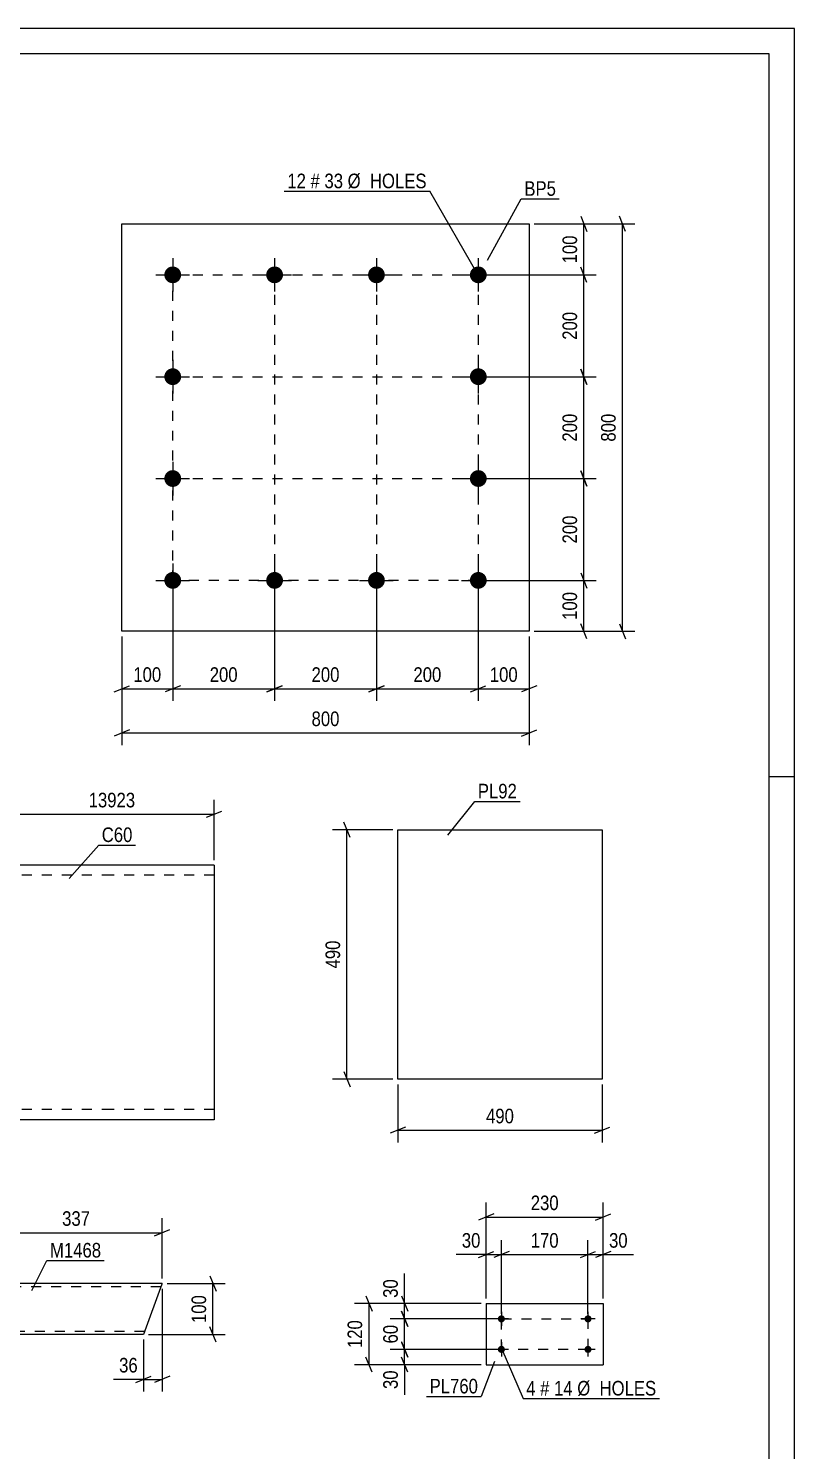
# Model space of a CAD drawing. Header units: millimetres. Extents: x 0 to 2086, y 0 to 594.
# Drawn here: x 690.6 to 841, y 314.7 to 594 of the extents above; entities that cross this region are included whole.
import ezdxf

# ---------------------------------------------------------------- set-up
doc = ezdxf.new("R2010")
doc.units = ezdxf.units.MM
doc.linetypes.add('DXK_LINE_DOT2', pattern=[3.9198, 1.9599, -1.9599])
doc.styles.add('Arial Narrow', font='ARIALN.TTF', dxfattribs={"height": 0.2})

# ---------------------------------------------------------------- blocks, each defined once
blk = doc.blocks.new('Unknown-284858482-1134')
at = {"color": 5, "linetype": 'Continuous'}
for p, q in [((841, 594), (0, 594)), ((841, 0), (841, 594)), ((836, 589), (5, 589)), ((836, 5), (836, 589)), ((841, 447), (836, 447))]:
    blk.add_line(p, q, dxfattribs=at)
blk = doc.blocks.new('Part-284858482-12682 - 12681')
at = {"color": 2, "linetype": 'Continuous'}
for p, q in [((708.9, 475.61), (708.9, 555.61)), ((708.9, 555.61), (788.9, 555.61)), ((788.9, 555.61), (788.9, 475.61)), ((788.9, 475.61), (708.9, 475.61))]:
    blk.add_line(p, q, dxfattribs=at)
blk = doc.blocks.new('Bolt-284858482-12683 - 12681')
at = {"linetype": 'Continuous'}
for points in [[(718.9, 547.26, -1), (718.9, 543.96, -1)], [(738.9, 547.26, -1), (738.9, 543.96, -1)], [(758.9, 547.26, -1), (758.9, 543.96, -1)], [(778.9, 547.26, -1), (778.9, 543.96, -1)], [(718.9, 527.26, -1), (718.9, 523.96, -1)], [(778.9, 527.26, -1), (778.9, 523.96, -1)], [(718.9, 507.26, -1), (718.9, 503.96, -1)], [(778.9, 507.26, -1), (778.9, 503.96, -1)], [(718.9, 487.26, -1), (718.9, 483.96, -1)], [(738.9, 487.26, -1), (738.9, 483.96, -1)], [(758.9, 487.26, -1), (758.9, 483.96, -1)], [(778.9, 487.26, -1), (778.9, 483.96, -1)]]:
    blk.add_hatch(color=1, dxfattribs=at).paths.add_polyline_path(points)
at = {"color": 1, "linetype": 'Continuous'}
for p, q in [((718.9, 548.91), (718.9, 542.31)), ((738.9, 548.91), (738.9, 542.31)), ((758.9, 548.91), (758.9, 542.31)), ((778.9, 548.91), (778.9, 542.31)), ((715.6, 545.61), (722.2, 545.61)), ((735.6, 545.61), (742.2, 545.61)), ((755.6, 545.61), (762.2, 545.61)), ((775.6, 545.61), (782.2, 545.61)), ((718.9, 528.91), (718.9, 522.31)), ((778.9, 528.91), (778.9, 522.31)), ((715.6, 525.61), (722.2, 525.61)), ((775.6, 525.61), (782.2, 525.61)), ((718.9, 508.91), (718.9, 502.31)), ((778.9, 508.91), (778.9, 502.31)), ((715.6, 505.61), (722.2, 505.61)), ((775.6, 505.61), (782.2, 505.61)), ((718.9, 488.91), (718.9, 482.31)), ((738.9, 488.91), (738.9, 482.31)), ((758.9, 488.91), (758.9, 482.31)), ((778.9, 488.91), (778.9, 482.31)), ((715.6, 485.61), (722.2, 485.61)), ((735.6, 485.61), (742.2, 485.61)), ((755.6, 485.61), (762.2, 485.61)), ((775.6, 485.61), (782.2, 485.61))]:
    blk.add_line(p, q, dxfattribs=at)
blk = doc.blocks.new('Part-284858482-12770 - 12769')
at = {"color": 2, "linetype": 'Continuous'}
for p, q in [((763.11, 387.64), (763.11, 436.64)), ((763.11, 436.64), (783.11, 436.64)), ((783.21, 436.64), (803.21, 436.64)), ((803.21, 436.64), (803.21, 387.64)), ((783.11, 387.64), (763.11, 387.64)), ((803.21, 387.64), (783.21, 387.64))]:
    blk.add_line(p, q, dxfattribs=at)
blk = doc.blocks.new('Part-284858482-12807 - 12806')
at = {"color": 2, "linetype": 'Continuous'}
for p, q in [((716.8, 347.51), (683.05, 347.51)), ((683.05, 347.51), (683.05, 337.6)), ((716.76, 347.42), (713.15, 337.51)), ((716.8, 347.51), (716.76, 347.42)), ((683.05, 337.51), (683.05, 337.6)), ((713.15, 337.51), (683.05, 337.51))]:
    blk.add_line(p, q, dxfattribs=at)
at = {"color": 7, "linetype": 'DXK_LINE_DOT2'}
for p, q in [((716.58, 346.91), (683.05, 346.91)), ((683.05, 338.11), (683.05, 338.16)), ((713.37, 338.11), (683.05, 338.11)), ((713.37, 338.11), (713.39, 338.16))]:
    blk.add_line(p, q, dxfattribs=at)
blk = doc.blocks.new('Part-284858482-12815 - 12814')
at = {"color": 2, "linetype": 'Continuous'}
for p, q in [((780.44, 343.59), (780.44, 331.59)), ((780.44, 343.59), (803.44, 343.59)), ((803.44, 343.59), (803.44, 331.59)), ((780.44, 331.59), (803.44, 331.59))]:
    blk.add_line(p, q, dxfattribs=at)
blk = doc.blocks.new('Bolt-284858482-12816 - 12814')
at = {"linetype": 'Continuous'}
for points in [[(783.44, 339.89, -1), (783.44, 341.29, -1)], [(800.44, 339.89, -1), (800.44, 341.29, -1)], [(783.44, 333.89, -1), (783.44, 335.29, -1)], [(800.44, 333.89, -1), (800.44, 335.29, -1)]]:
    blk.add_hatch(color=1, dxfattribs=at).paths.add_polyline_path(points)
at = {"color": 1, "linetype": 'Continuous'}
for p, q in [((783.44, 341.99), (783.44, 339.19)), ((800.44, 341.99), (800.44, 339.19)), ((784.84, 340.59), (782.04, 340.59)), ((801.84, 340.59), (799.04, 340.59)), ((783.44, 335.99), (783.44, 333.19)), ((800.44, 335.99), (800.44, 333.19)), ((784.84, 334.59), (782.04, 334.59)), ((801.84, 334.59), (799.04, 334.59))]:
    blk.add_line(p, q, dxfattribs=at)
blk = doc.blocks.new('Part-284858482-12867 - 12866')
at = {"color": 2, "linetype": 'Continuous'}
for p, q in [((706.91, 429.69), (686.91, 429.69)), ((686.91, 383.69), (686.91, 429.69)), ((727.01, 429.69), (707.01, 429.69)), ((727.01, 429.69), (727.01, 379.69)), ((686.91, 383.69), (686.91, 379.69)), ((706.91, 379.69), (686.91, 379.69)), ((727.01, 379.69), (707.01, 379.69))]:
    blk.add_line(p, q, dxfattribs=at)
at = {"color": 7, "linetype": 'DXK_LINE_DOT2'}
for p, q in [((706.91, 427.69), (686.91, 427.69)), ((727.01, 427.69), (707.01, 427.69)), ((686.91, 380), (686.91, 383.69)), ((706.91, 381.69), (686.91, 381.69)), ((727.01, 381.69), (707.01, 381.69))]:
    blk.add_line(p, q, dxfattribs=at)
blk = doc.blocks.new('Rectangle-284858482-14384 - 12681')
at = {"color": 1, "linetype": 'DXK_LINE_DOT2'}
blk.add_lwpolyline([(718.9, 545.61), (778.9, 545.61), (778.9, 485.61), (718.9, 485.61), (718.9, 545.61)], close=True, dxfattribs=at)
blk = doc.blocks.new('Rectangle-284858482-14557 - 12814')
at = {"color": 1, "linetype": 'DXK_LINE_DOT2'}
blk.add_lwpolyline([(783.44, 340.59), (800.44, 340.59), (800.44, 334.59), (783.44, 334.59), (783.44, 340.59)], close=True, dxfattribs=at)
blk = doc.blocks.new('Line-284858482-14394 - 12681')
at = {"color": 1, "linetype": 'DXK_LINE_DOT2'}
blk.add_line((738.9, 545.61), (738.9, 485.61), dxfattribs=at)
blk = doc.blocks.new('Line-284858482-14401 - 12681')
at = {"color": 1, "linetype": 'DXK_LINE_DOT2'}
blk.add_line((758.9, 545.61), (758.9, 485.61), dxfattribs=at)
blk = doc.blocks.new('Line-284858482-14408 - 12681')
at = {"color": 1, "linetype": 'DXK_LINE_DOT2'}
blk.add_line((718.9, 525.61), (778.9, 525.61), dxfattribs=at)
blk = doc.blocks.new('Line-284858482-14415 - 12681')
at = {"color": 1, "linetype": 'DXK_LINE_DOT2'}
blk.add_line((718.9, 505.61), (778.9, 505.61), dxfattribs=at)
blk = doc.blocks.new('StraightDimension-284858482-12903 - 12681')
at = {"color": 7, "linetype": 'Continuous'}
for p, q in [((799.04, 487.11), (800.24, 484.11)), ((779.9, 485.61), (802.04, 485.61)), ((799.64, 475.61), (799.64, 485.61)), ((789.9, 475.61), (802.04, 475.61)), ((800.24, 474.11), (799.04, 477.11))]:
    blk.add_line(p, q, dxfattribs=at)
at = {"color": 0}
blk.add_wipeout([(798.89, 483.95), (794.69, 483.95), (794.69, 477.26), (798.89, 477.26)], dxfattribs=at)
at = {"color": 3, "style": 'Arial Narrow'}
blk.add_text('100', height=2.863, rotation=90.0002, dxfattribs=at).set_placement((798.29, 477.86))
blk = doc.blocks.new('StraightDimension-284858482-12919 - 12681')
at = {"color": 7, "linetype": 'Continuous'}
for p, q in [((807.82, 554.11), (806.62, 557.11)), ((789.9, 555.61), (809.62, 555.61)), ((807.22, 475.61), (807.22, 555.61)), ((789.9, 475.61), (809.62, 475.61)), ((806.62, 477.11), (807.82, 474.11))]:
    blk.add_line(p, q, dxfattribs=at)
at = {"color": 0}
blk.add_wipeout([(806.47, 518.95), (802.27, 518.95), (802.27, 512.26), (806.47, 512.26)], dxfattribs=at)
at = {"color": 3, "style": 'Arial Narrow'}
blk.add_text('800', height=2.863, rotation=90.0002, dxfattribs=at).set_placement((805.87, 512.86))
blk = doc.blocks.new('StraightDimension-284858482-12943 - 12681')
at = {"color": 7, "linetype": 'Continuous'}
for p, q in [((708.9, 474.61), (708.9, 453.25)), ((788.9, 474.61), (788.9, 453.25)), ((710.4, 456.25), (707.4, 455.05)), ((708.9, 455.65), (788.9, 455.65)), ((787.4, 455.05), (790.4, 456.25))]:
    blk.add_line(p, q, dxfattribs=at)
at = {"color": 0}
blk.add_wipeout([(752.24, 456.4), (752.24, 460.6), (745.56, 460.6), (745.56, 456.4)], dxfattribs=at)
at = {"color": 3, "style": 'Arial Narrow'}
blk.add_text('800', height=2.863, dxfattribs=at).set_placement((746.16, 457))
blk = doc.blocks.new('StraightDimension-284858482-12899 - 12681')
at = {"color": 7, "linetype": 'Continuous'}
for p, q in [((799.04, 557.11), (800.24, 554.11)), ((789.9, 555.61), (802.04, 555.61)), ((799.64, 545.61), (799.64, 555.61)), ((779.9, 545.61), (802.04, 545.61)), ((800.24, 544.11), (799.04, 547.11))]:
    blk.add_line(p, q, dxfattribs=at)
at = {"color": 0}
blk.add_wipeout([(798.89, 553.95), (794.69, 553.95), (794.69, 547.26), (798.89, 547.26)], dxfattribs=at)
at = {"color": 3, "style": 'Arial Narrow'}
blk.add_text('100', height=2.863, rotation=90.0002, dxfattribs=at).set_placement((798.29, 547.86))
blk = doc.blocks.new('StraightDimension-284858482-12923 - 12681')
at = {"color": 7, "linetype": 'Continuous'}
for p, q in [((778.9, 484.61), (778.9, 461.93)), ((788.9, 474.61), (788.9, 461.93)), ((777.4, 463.73), (780.4, 464.93)), ((778.9, 464.33), (788.9, 464.33)), ((790.4, 464.93), (787.4, 463.73))]:
    blk.add_line(p, q, dxfattribs=at)
at = {"color": 0}
blk.add_wipeout([(787.24, 465.08), (787.24, 469.28), (780.56, 469.28), (780.56, 465.08)], dxfattribs=at)
at = {"color": 3, "style": 'Arial Narrow'}
blk.add_text('100', height=2.863, dxfattribs=at).set_placement((781.16, 465.68))
blk = doc.blocks.new('StraightDimension-284858482-12927 - 12681')
at = {"color": 7, "linetype": 'Continuous'}
for p, q in [((718.9, 484.61), (718.9, 461.93)), ((708.9, 474.61), (708.9, 461.93)), ((707.4, 463.73), (710.4, 464.93)), ((708.9, 464.33), (718.9, 464.33)), ((720.4, 464.93), (717.4, 463.73))]:
    blk.add_line(p, q, dxfattribs=at)
at = {"color": 0}
blk.add_wipeout([(717.24, 465.08), (717.24, 469.28), (710.56, 469.28), (710.56, 465.08)], dxfattribs=at)
at = {"color": 3, "style": 'Arial Narrow'}
blk.add_text('100', height=2.863, dxfattribs=at).set_placement((711.16, 465.68))
blk = doc.blocks.new('StraightDimension-284858482-19632 - 12681')
at = {"color": 7, "linetype": 'Continuous'}
for p, q in [((779.9, 505.61), (802.04, 505.61)), ((800.24, 504.11), (799.04, 507.11)), ((799.64, 485.61), (799.64, 505.61)), ((799.04, 487.11), (800.24, 484.11)), ((779.9, 485.61), (802.04, 485.61))]:
    blk.add_line(p, q, dxfattribs=at)
at = {"color": 0}
blk.add_wipeout([(798.89, 498.95), (794.69, 498.95), (794.69, 492.26), (798.89, 492.26)], dxfattribs=at)
at = {"color": 3, "style": 'Arial Narrow'}
blk.add_text('200', height=2.863, rotation=90.0002, dxfattribs=at).set_placement((798.29, 492.86))
blk = doc.blocks.new('StraightDimension-284858482-19634 - 12681')
at = {"color": 7, "linetype": 'Continuous'}
for p, q in [((779.9, 525.61), (802.04, 525.61)), ((800.24, 524.11), (799.04, 527.11)), ((799.64, 505.61), (799.64, 525.61)), ((779.9, 505.61), (802.04, 505.61)), ((799.04, 507.11), (800.24, 504.11))]:
    blk.add_line(p, q, dxfattribs=at)
at = {"color": 0}
blk.add_wipeout([(798.89, 518.95), (794.69, 518.95), (794.69, 512.26), (798.89, 512.26)], dxfattribs=at)
at = {"color": 3, "style": 'Arial Narrow'}
blk.add_text('200', height=2.863, rotation=90.0002, dxfattribs=at).set_placement((798.29, 512.86))
blk = doc.blocks.new('StraightDimension-284858482-19636 - 12681')
at = {"color": 7, "linetype": 'Continuous'}
for p, q in [((779.9, 545.61), (802.04, 545.61)), ((800.24, 544.11), (799.04, 547.11)), ((799.64, 525.61), (799.64, 545.61)), ((779.9, 525.61), (802.04, 525.61)), ((799.04, 527.11), (800.24, 524.11))]:
    blk.add_line(p, q, dxfattribs=at)
at = {"color": 0}
blk.add_wipeout([(798.89, 538.95), (794.69, 538.95), (794.69, 532.26), (798.89, 532.26)], dxfattribs=at)
at = {"color": 3, "style": 'Arial Narrow'}
blk.add_text('200', height=2.863, rotation=90.0002, dxfattribs=at).set_placement((798.29, 532.86))
blk = doc.blocks.new('StraightDimension-284858482-19638 - 12681')
at = {"color": 7, "linetype": 'Continuous'}
for p, q in [((718.9, 484.61), (718.9, 461.93)), ((738.9, 484.61), (738.9, 461.93)), ((720.4, 464.93), (717.4, 463.73)), ((718.9, 464.33), (738.9, 464.33)), ((737.4, 463.73), (740.4, 464.93))]:
    blk.add_line(p, q, dxfattribs=at)
at = {"color": 0}
blk.add_wipeout([(732.24, 465.08), (732.24, 469.28), (725.56, 469.28), (725.56, 465.08)], dxfattribs=at)
at = {"color": 3, "style": 'Arial Narrow'}
blk.add_text('200', height=2.863, dxfattribs=at).set_placement((726.16, 465.68))
blk = doc.blocks.new('StraightDimension-284858482-19640 - 12681')
at = {"color": 7, "linetype": 'Continuous'}
for p, q in [((738.9, 484.61), (738.9, 461.93)), ((758.9, 484.61), (758.9, 461.93)), ((740.4, 464.93), (737.4, 463.73)), ((738.9, 464.33), (758.9, 464.33)), ((757.4, 463.73), (760.4, 464.93))]:
    blk.add_line(p, q, dxfattribs=at)
at = {"color": 0}
blk.add_wipeout([(752.24, 465.08), (752.24, 469.28), (745.56, 469.28), (745.56, 465.08)], dxfattribs=at)
at = {"color": 3, "style": 'Arial Narrow'}
blk.add_text('200', height=2.863, dxfattribs=at).set_placement((746.16, 465.68))
blk = doc.blocks.new('StraightDimension-284858482-19642 - 12681')
at = {"color": 7, "linetype": 'Continuous'}
for p, q in [((758.9, 484.61), (758.9, 461.93)), ((778.9, 484.61), (778.9, 461.93)), ((760.4, 464.93), (757.4, 463.73)), ((758.9, 464.33), (778.9, 464.33)), ((777.4, 463.73), (780.4, 464.93))]:
    blk.add_line(p, q, dxfattribs=at)
at = {"color": 0}
blk.add_wipeout([(772.24, 465.08), (772.24, 469.28), (765.56, 469.28), (765.56, 465.08)], dxfattribs=at)
at = {"color": 3, "style": 'Arial Narrow'}
blk.add_text('200', height=2.863, dxfattribs=at).set_placement((766.16, 465.68))
blk = doc.blocks.new('StraightDimension-284858482-13107 - 12769')
at = {"color": 7, "linetype": 'Continuous'}
for p, q in [((763.11, 386.64), (763.11, 375.24)), ((803.21, 386.64), (803.21, 375.24)), ((764.61, 378.24), (761.61, 377.04)), ((763.11, 377.64), (803.21, 377.64)), ((801.71, 377.04), (804.71, 378.24))]:
    blk.add_line(p, q, dxfattribs=at)
at = {"color": 0}
blk.add_wipeout([(786.5, 378.39), (786.5, 382.59), (779.82, 382.59), (779.82, 378.39)], dxfattribs=at)
at = {"color": 3, "style": 'Arial Narrow'}
blk.add_text('490', height=2.863, dxfattribs=at).set_placement((780.42, 378.99))
blk = doc.blocks.new('StraightDimension-284858482-13103 - 12769')
at = {"color": 7, "linetype": 'Continuous'}
for p, q in [((762.11, 436.64), (750.26, 436.64)), ((753.71, 435.14), (752.51, 438.14)), ((753.11, 387.64), (753.11, 436.64)), ((752.51, 389.14), (753.71, 386.14)), ((762.11, 387.64), (750.26, 387.64))]:
    blk.add_line(p, q, dxfattribs=at)
at = {"color": 0}
blk.add_wipeout([(752.36, 415.48), (748.16, 415.48), (748.16, 408.8), (752.36, 408.8)], dxfattribs=at)
at = {"color": 3, "style": 'Arial Narrow'}
blk.add_text('490', height=2.863, rotation=90.0002, dxfattribs=at).set_placement((751.76, 409.4))
blk = doc.blocks.new('StraightDimension-284858482-13156 - 12806')
at = {"color": 7, "linetype": 'Continuous'}
for p, q in [((716.8, 346.51), (716.8, 326.31)), ((713.15, 336.51), (713.15, 326.31)), ((711.65, 328.11), (714.65, 329.31)), ((713.15, 328.71), (716.8, 328.71)), ((718.3, 329.31), (715.3, 328.11))]:
    blk.add_line(p, q, dxfattribs=at)
at = {"color": 0}
blk.add_wipeout([(712.63, 329.46), (712.63, 333.66), (707.77, 333.66), (707.77, 329.46)], dxfattribs=at)
at = {"color": 7, "linetype": 'Continuous'}
blk.add_line((713.15, 328.71), (707.25, 328.71), dxfattribs=at)
blk.add_line((713.15, 328.71), (707.25, 328.71), dxfattribs=at)
at = {"color": 3, "style": 'Arial Narrow'}
blk.add_text('36', height=2.863, dxfattribs=at).set_placement((708.37, 330.06))
blk = doc.blocks.new('StraightDimension-284858482-13160 - 12806')
at = {"color": 7, "linetype": 'Continuous'}
for p, q in [((717.8, 347.51), (729.2, 347.51)), ((726.2, 349.01), (727.4, 346.01)), ((726.8, 337.51), (726.8, 347.51)), ((727.4, 336.01), (726.2, 339.01)), ((714.15, 337.51), (729.2, 337.51))]:
    blk.add_line(p, q, dxfattribs=at)
at = {"color": 0}
blk.add_wipeout([(726.05, 345.86), (721.85, 345.86), (721.85, 339.17), (726.05, 339.17)], dxfattribs=at)
at = {"color": 3, "style": 'Arial Narrow'}
blk.add_text('100', height=2.863, rotation=90.0002, dxfattribs=at).set_placement((725.45, 339.77))
blk = doc.blocks.new('StraightDimension-284858482-13166 - 12806')
at = {"color": 7, "linetype": 'Continuous'}
for p, q in [((683.05, 348.51), (683.05, 360.36)), ((716.8, 348.51), (716.8, 360.36)), ((684.55, 358.11), (681.55, 356.91)), ((683.05, 357.51), (716.8, 357.51)), ((715.3, 356.91), (718.3, 358.11))]:
    blk.add_line(p, q, dxfattribs=at)
at = {"color": 0}
blk.add_wipeout([(703.27, 358.26), (703.27, 362.46), (696.58, 362.46), (696.58, 358.26)], dxfattribs=at)
at = {"color": 3, "style": 'Arial Narrow'}
blk.add_text('337', height=2.863, dxfattribs=at).set_placement((697.18, 358.86))
blk = doc.blocks.new('StraightDimension-284858482-13170 - 12814')
at = {"color": 7, "linetype": 'Continuous'}
for p, q in [((779.44, 343.59), (761.59, 343.59)), ((763.84, 345.09), (765.04, 342.09)), ((764.44, 340.59), (764.44, 343.59)), ((765.04, 339.09), (763.84, 342.09)), ((782.44, 340.59), (761.59, 340.59))]:
    blk.add_line(p, q, dxfattribs=at)
at = {"color": 0}
blk.add_wipeout([(763.69, 348.97), (759.49, 348.97), (759.49, 344.12), (763.69, 344.12)], dxfattribs=at)
at = {"color": 7, "linetype": 'Continuous'}
blk.add_line((764.44, 343.59), (764.44, 349.5), dxfattribs=at)
blk.add_line((764.44, 343.59), (764.44, 349.5), dxfattribs=at)
at = {"color": 3, "style": 'Arial Narrow'}
blk.add_text('30', height=2.863, rotation=90.0002, dxfattribs=at).set_placement((763.09, 344.72))
blk = doc.blocks.new('StraightDimension-284858482-13172 - 12814')
at = {"color": 7, "linetype": 'Continuous'}
for p, q in [((763.84, 336.09), (765.04, 333.09)), ((782.44, 334.59), (761.59, 334.59)), ((765.04, 330.09), (763.84, 333.09)), ((764.44, 331.59), (764.44, 334.59)), ((779.44, 331.59), (761.59, 331.59))]:
    blk.add_line(p, q, dxfattribs=at)
at = {"color": 0}
blk.add_wipeout([(763.69, 331.07), (759.49, 331.07), (759.49, 326.21), (763.69, 326.21)], dxfattribs=at)
at = {"color": 7, "linetype": 'Continuous'}
blk.add_line((764.44, 331.59), (764.44, 325.69), dxfattribs=at)
blk.add_line((764.44, 331.59), (764.44, 325.69), dxfattribs=at)
at = {"color": 3, "style": 'Arial Narrow'}
blk.add_text('30', height=2.863, rotation=90.0002, dxfattribs=at).set_placement((763.09, 326.81))
blk = doc.blocks.new('StraightDimension-284858482-13171 - 12814')
at = {"color": 7, "linetype": 'Continuous'}
for p, q in [((763.84, 342.09), (765.04, 339.09)), ((782.44, 340.59), (761.59, 340.59)), ((764.44, 334.59), (764.44, 340.59)), ((765.04, 333.09), (763.84, 336.09)), ((782.44, 334.59), (761.59, 334.59))]:
    blk.add_line(p, q, dxfattribs=at)
at = {"color": 0}
blk.add_wipeout([(763.69, 340.02), (759.49, 340.02), (759.49, 335.16), (763.69, 335.16)], dxfattribs=at)
at = {"color": 3, "style": 'Arial Narrow'}
blk.add_text('60', height=2.863, rotation=90.0002, dxfattribs=at).set_placement((763.09, 335.76))
blk = doc.blocks.new('StraightDimension-284858482-13182 - 12814')
at = {"color": 7, "linetype": 'Continuous'}
for p, q in [((779.44, 343.59), (754.59, 343.59)), ((756.84, 345.09), (758.04, 342.09)), ((757.44, 331.59), (757.44, 343.59)), ((758.04, 330.09), (756.84, 333.09)), ((779.44, 331.59), (754.59, 331.59))]:
    blk.add_line(p, q, dxfattribs=at)
at = {"color": 0}
blk.add_wipeout([(756.69, 340.94), (752.49, 340.94), (752.49, 334.25), (756.69, 334.25)], dxfattribs=at)
at = {"color": 3, "style": 'Arial Narrow'}
blk.add_text('120', height=2.863, rotation=90.0002, dxfattribs=at).set_placement((756.09, 334.85))
blk = doc.blocks.new('StraightDimension-284858482-13186 - 12814')
at = {"color": 7, "linetype": 'Continuous'}
for p, q in [((800.44, 341.59), (800.44, 356.07)), ((803.44, 344.59), (803.44, 356.07)), ((798.94, 352.62), (801.94, 353.82)), ((800.44, 353.22), (803.44, 353.22)), ((804.94, 353.82), (801.94, 352.62))]:
    blk.add_line(p, q, dxfattribs=at)
at = {"color": 0}
blk.add_wipeout([(808.82, 353.97), (808.82, 358.17), (803.97, 358.17), (803.97, 353.97)], dxfattribs=at)
at = {"color": 7, "linetype": 'Continuous'}
blk.add_line((803.44, 353.22), (809.35, 353.22), dxfattribs=at)
blk.add_line((803.44, 353.22), (809.35, 353.22), dxfattribs=at)
at = {"color": 3, "style": 'Arial Narrow'}
blk.add_text('30', height=2.863, dxfattribs=at).set_placement((804.57, 354.57))
blk = doc.blocks.new('StraightDimension-284858482-13187 - 12814')
at = {"color": 7, "linetype": 'Continuous'}
for p, q in [((783.44, 341.59), (783.44, 356.07)), ((800.44, 341.59), (800.44, 356.07)), ((784.94, 353.82), (781.94, 352.62)), ((783.44, 353.22), (800.44, 353.22)), ((798.94, 352.62), (801.94, 353.82))]:
    blk.add_line(p, q, dxfattribs=at)
at = {"color": 0}
blk.add_wipeout([(795.29, 353.97), (795.29, 358.17), (788.6, 358.17), (788.6, 353.97)], dxfattribs=at)
at = {"color": 3, "style": 'Arial Narrow'}
blk.add_text('170', height=2.863, dxfattribs=at).set_placement((789.2, 354.57))
blk = doc.blocks.new('StraightDimension-284858482-13188 - 12814')
at = {"color": 7, "linetype": 'Continuous'}
for p, q in [((780.44, 344.59), (780.44, 356.07)), ((783.44, 341.59), (783.44, 356.07)), ((778.94, 352.62), (781.94, 353.82)), ((780.44, 353.22), (783.44, 353.22)), ((784.94, 353.82), (781.94, 352.62))]:
    blk.add_line(p, q, dxfattribs=at)
at = {"color": 0}
blk.add_wipeout([(779.92, 353.97), (779.92, 358.17), (775.06, 358.17), (775.06, 353.97)], dxfattribs=at)
at = {"color": 7, "linetype": 'Continuous'}
blk.add_line((780.44, 353.22), (774.54, 353.22), dxfattribs=at)
blk.add_line((780.44, 353.22), (774.54, 353.22), dxfattribs=at)
at = {"color": 3, "style": 'Arial Narrow'}
blk.add_text('30', height=2.863, dxfattribs=at).set_placement((775.66, 354.57))
blk = doc.blocks.new('StraightDimension-284858482-13198 - 12814')
at = {"color": 7, "linetype": 'Continuous'}
for p, q in [((780.44, 344.59), (780.44, 363.44)), ((803.44, 344.59), (803.44, 363.44)), ((781.94, 361.19), (778.94, 359.99)), ((780.44, 360.59), (803.44, 360.59)), ((801.94, 359.99), (804.94, 361.19))]:
    blk.add_line(p, q, dxfattribs=at)
at = {"color": 0}
blk.add_wipeout([(795.29, 361.34), (795.29, 365.54), (788.6, 365.54), (788.6, 361.34)], dxfattribs=at)
at = {"color": 3, "style": 'Arial Narrow'}
blk.add_text('230', height=2.863, dxfattribs=at).set_placement((789.2, 361.94))
blk = doc.blocks.new('StraightDimension-284858482-13276 - 12866')
at = {"color": 7, "linetype": 'Continuous'}
for p, q in [((686.91, 430.69), (686.91, 442.54)), ((727.01, 430.69), (727.01, 442.54)), ((688.41, 440.29), (685.41, 439.09)), ((686.91, 439.69), (727.01, 439.69)), ((725.51, 439.09), (728.51, 440.29))]:
    blk.add_line(p, q, dxfattribs=at)
at = {"color": 0}
blk.add_wipeout([(712.13, 440.44), (712.13, 444.64), (701.79, 444.64), (701.79, 440.44)], dxfattribs=at)
at = {"color": 3, "style": 'Arial Narrow'}
blk.add_text('13923', height=2.863, dxfattribs=at).set_placement((702.39, 441.04))
blk = doc.blocks.new('Mark-284858482-13288 - 12681')
at = {"color": 0}
blk.add_wipeout([(794.15, 561.13), (794.15, 564.13), (787.94, 564.13), (787.94, 561.13)], dxfattribs=at)
blk.add_wipeout([(794.15, 561.13), (794.15, 564.13), (787.94, 564.13), (787.94, 561.13)], dxfattribs=at)
at = {"color": 30, "linetype": 'Continuous'}
for p, q in [((780.69, 548.51), (787.34, 560.53)), ((787.34, 560.53), (794.75, 560.53))]:
    blk.add_line(p, q, dxfattribs=at)
at = {"color": 3, "style": 'Arial Narrow'}
blk.add_text('BP5', height=2.863, dxfattribs=at).set_placement((787.94, 561.13))
blk = doc.blocks.new('Mark-284858482-13291 - 12681')
at = {"color": 0}
blk.add_wipeout([(745.06, 562.62), (745.06, 565.62), (741.4, 565.62), (741.4, 562.62)], dxfattribs=at)
blk.add_wipeout([(745.06, 562.62), (745.06, 565.62), (741.4, 565.62), (741.4, 562.62)], dxfattribs=at)
blk.add_wipeout([(747.79, 562.62), (747.79, 565.62), (745.96, 565.62), (745.96, 562.62)], dxfattribs=at)
blk.add_wipeout([(747.79, 562.62), (747.79, 565.62), (745.96, 565.62), (745.96, 562.62)], dxfattribs=at)
at = {"color": 3, "style": 'Arial Narrow'}
blk.add_text('12', height=2.863, dxfattribs=at).set_placement((741.4, 562.62))
at = {"color": 0}
blk.add_wipeout([(752.34, 562.62), (752.34, 565.62), (748.69, 565.62), (748.69, 562.62)], dxfattribs=at)
blk.add_wipeout([(752.34, 562.62), (752.34, 565.62), (748.69, 565.62), (748.69, 562.62)], dxfattribs=at)
at = {"color": 3, "style": 'Arial Narrow'}
blk.add_text('#', height=2.86, dxfattribs=at).set_placement((745.96, 562.62))
at = {"color": 0}
blk.add_wipeout([(768.77, 562.62), (768.77, 565.62), (753.24, 565.62), (753.24, 562.62)], dxfattribs=at)
blk.add_wipeout([(768.77, 562.62), (768.77, 565.62), (753.24, 565.62), (753.24, 562.62)], dxfattribs=at)
at = {"color": 7, "linetype": 'Continuous'}
for p in [(740.8, 562.02), (778.85, 545.56)]:
    blk.add_line(p, (769.37, 562.02), dxfattribs=at)
at = {"color": 3, "style": 'Arial Narrow'}
for s, p in [('33', (748.69, 562.62)), ('Ø  HOLES', (753.24, 562.62))]:
    blk.add_text(s, height=2.863, dxfattribs=at).set_placement(p)
blk = doc.blocks.new('Mark-284858482-13307 - 12769')
at = {"color": 0}
blk.add_wipeout([(786.49, 442.8), (786.49, 445.8), (778.81, 445.8), (778.81, 442.8)], dxfattribs=at)
blk.add_wipeout([(786.49, 442.8), (786.49, 445.8), (778.81, 445.8), (778.81, 442.8)], dxfattribs=at)
at = {"color": 30, "linetype": 'Continuous'}
for p, q in [((772.94, 435.56), (778.21, 442.2)), ((778.21, 442.2), (787.09, 442.2))]:
    blk.add_line(p, q, dxfattribs=at)
at = {"color": 3, "style": 'Arial Narrow'}
blk.add_text('PL92', height=2.863, dxfattribs=at).set_placement((778.81, 442.8))
blk = doc.blocks.new('Mark-284858482-13322 - 12806')
at = {"color": 0}
blk.add_wipeout([(704.85, 352.64), (704.85, 355.64), (694.8, 355.64), (694.8, 352.64)], dxfattribs=at)
blk.add_wipeout([(704.85, 352.64), (704.85, 355.64), (694.8, 355.64), (694.8, 352.64)], dxfattribs=at)
at = {"color": 30, "linetype": 'Continuous'}
for p, q in [((691.22, 346.19), (694.2, 352.04)), ((694.2, 352.04), (705.45, 352.04))]:
    blk.add_line(p, q, dxfattribs=at)
at = {"color": 3, "style": 'Arial Narrow'}
blk.add_text('M1468', height=2.863, dxfattribs=at).set_placement((694.8, 352.64))
blk = doc.blocks.new('Mark-284858482-13325 - 12814')
at = {"color": 0}
blk.add_wipeout([(778.85, 325.95), (778.85, 328.95), (769.34, 328.95), (769.34, 325.95)], dxfattribs=at)
blk.add_wipeout([(778.85, 325.95), (778.85, 328.95), (769.34, 328.95), (769.34, 325.95)], dxfattribs=at)
at = {"color": 30, "linetype": 'Continuous'}
for p in [(782.1, 332.22), (768.74, 325.35)]:
    blk.add_line(p, (779.45, 325.35), dxfattribs=at)
at = {"color": 3, "style": 'Arial Narrow'}
blk.add_text('PL760', height=2.863, dxfattribs=at).set_placement((769.34, 325.95))
blk = doc.blocks.new('Mark-284858482-13328 - 12814')
at = {"color": 0}
blk.add_wipeout([(790.14, 325.54), (790.14, 328.54), (788.31, 328.54), (788.31, 325.54)], dxfattribs=at)
blk.add_wipeout([(790.14, 325.54), (790.14, 328.54), (788.31, 328.54), (788.31, 325.54)], dxfattribs=at)
at = {"color": 7, "linetype": 'Continuous'}
blk.add_line((783.5, 334.66), (787.71, 324.94), dxfattribs=at)
at = {"color": 0}
blk.add_wipeout([(792.87, 325.54), (792.87, 328.54), (791.04, 328.54), (791.04, 325.54)], dxfattribs=at)
blk.add_wipeout([(792.87, 325.54), (792.87, 328.54), (791.04, 328.54), (791.04, 325.54)], dxfattribs=at)
at = {"color": 3, "style": 'Arial Narrow'}
blk.add_text('4', height=2.86, dxfattribs=at).set_placement((788.31, 325.54))
at = {"color": 0}
blk.add_wipeout([(797.43, 325.54), (797.43, 328.54), (793.77, 328.54), (793.77, 325.54)], dxfattribs=at)
blk.add_wipeout([(797.43, 325.54), (797.43, 328.54), (793.77, 328.54), (793.77, 325.54)], dxfattribs=at)
at = {"color": 3, "style": 'Arial Narrow'}
blk.add_text('#', height=2.86, dxfattribs=at).set_placement((791.04, 325.54))
at = {"color": 0}
blk.add_wipeout([(813.85, 325.54), (813.85, 328.54), (798.33, 328.54), (798.33, 325.54)], dxfattribs=at)
blk.add_wipeout([(813.85, 325.54), (813.85, 328.54), (798.33, 328.54), (798.33, 325.54)], dxfattribs=at)
at = {"color": 7, "linetype": 'Continuous'}
blk.add_line((787.71, 324.94), (814.45, 324.94), dxfattribs=at)
at = {"color": 3, "style": 'Arial Narrow'}
for s, p in [('14', (793.77, 325.54)), ('Ø  HOLES', (798.33, 325.54))]:
    blk.add_text(s, height=2.863, dxfattribs=at).set_placement(p)
blk = doc.blocks.new('Mark-284858482-13347 - 12866')
at = {"color": 0}
blk.add_wipeout([(710.99, 434.23), (710.99, 437.23), (704.96, 437.23), (704.96, 434.23)], dxfattribs=at)
blk.add_wipeout([(710.99, 434.23), (710.99, 437.23), (704.96, 437.23), (704.96, 434.23)], dxfattribs=at)
at = {"color": 30, "linetype": 'Continuous'}
for p, q in [((698.59, 427.06), (704.36, 433.63)), ((704.36, 433.63), (711.59, 433.63))]:
    blk.add_line(p, q, dxfattribs=at)
at = {"color": 3, "style": 'Arial Narrow'}
blk.add_text('C60', height=2.863, dxfattribs=at).set_placement((704.96, 434.23))

msp = doc.modelspace()

# ---------------------------------------------------------------- block references
for name in ['Unknown-284858482-1134', 'Part-284858482-12682 - 12681', 'Bolt-284858482-12683 - 12681', 'Rectangle-284858482-14384 - 12681', 'Line-284858482-14394 - 12681', 'Line-284858482-14401 - 12681', 'Line-284858482-14408 - 12681', 'Line-284858482-14415 - 12681', 'Part-284858482-12770 - 12769', 'Part-284858482-12867 - 12866', 'Part-284858482-12807 - 12806', 'Part-284858482-12815 - 12814', 'Bolt-284858482-12816 - 12814', 'Rectangle-284858482-14557 - 12814']:
    msp.add_blockref(name, (0, 0))

# ---------------------------------------------------------------- next in the draw order: block references
for name in ['StraightDimension-284858482-12903 - 12681', 'StraightDimension-284858482-13276 - 12866', 'Mark-284858482-13307 - 12769', 'StraightDimension-284858482-13107 - 12769', 'StraightDimension-284858482-13186 - 12814', 'StraightDimension-284858482-13170 - 12814', 'StraightDimension-284858482-13156 - 12806', 'StraightDimension-284858482-13172 - 12814']:
    msp.add_blockref(name, (0, 0))

# ---------------------------------------------------------------- next in the draw order: block references
for name in ['StraightDimension-284858482-12919 - 12681', 'Mark-284858482-13347 - 12866', 'StraightDimension-284858482-13103 - 12769', 'StraightDimension-284858482-13160 - 12806', 'StraightDimension-284858482-13171 - 12814']:
    msp.add_blockref(name, (0, 0))

# ---------------------------------------------------------------- next in the draw order: block references
for name in ['StraightDimension-284858482-12899 - 12681', 'StraightDimension-284858482-12943 - 12681', 'StraightDimension-284858482-13166 - 12806', 'StraightDimension-284858482-13187 - 12814', 'StraightDimension-284858482-13182 - 12814', 'Mark-284858482-13328 - 12814']:
    msp.add_blockref(name, (0, 0))

# ---------------------------------------------------------------- next in the draw order: block references
for name in ['Mark-284858482-13288 - 12681', 'StraightDimension-284858482-12927 - 12681', 'StraightDimension-284858482-12923 - 12681', 'StraightDimension-284858482-13188 - 12814', 'Mark-284858482-13322 - 12806', 'Mark-284858482-13325 - 12814']:
    msp.add_blockref(name, (0, 0))

# ---------------------------------------------------------------- next in the draw order: block references
for name in ['StraightDimension-284858482-19632 - 12681', 'StraightDimension-284858482-19638 - 12681', 'StraightDimension-284858482-13198 - 12814']:
    msp.add_blockref(name, (0, 0))

# ---------------------------------------------------------------- next in the draw order: block references
for name in ['StraightDimension-284858482-19634 - 12681', 'StraightDimension-284858482-19640 - 12681']:
    msp.add_blockref(name, (0, 0))

# ---------------------------------------------------------------- next in the draw order: block references
for name in ['StraightDimension-284858482-19636 - 12681', 'StraightDimension-284858482-19642 - 12681']:
    msp.add_blockref(name, (0, 0))

# ---------------------------------------------------------------- next in the draw order: block references
msp.add_blockref('Mark-284858482-13291 - 12681', (0, 0))

doc.saveas('drawing.dxf')
